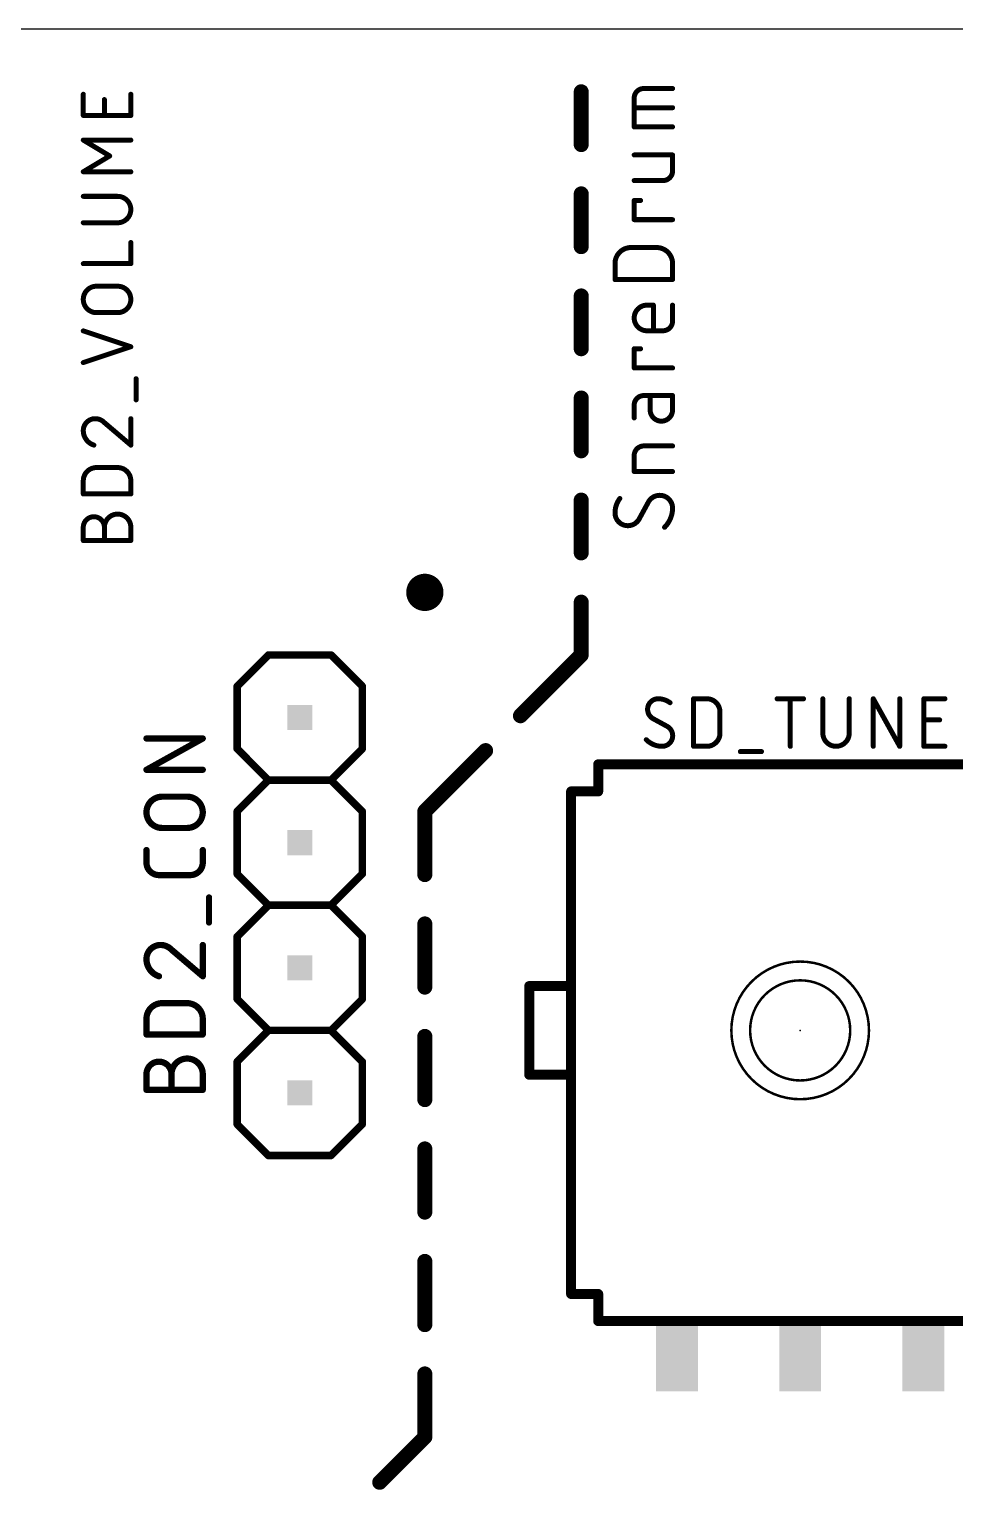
# Model space of a CAD drawing. Extents: x 0 to 81, y 0 to 102.
# Drawn here: x 41.5 to 60.29, y 69.42 to 99.06 of the extents above; entities that cross this region are included whole.
import ezdxf

# ---------------------------------------------------------------- set-up
doc = ezdxf.new("R2010")
doc.units = 0
for name, color, linetype in [('18', 110, 'CONTINUOUS'), ('20', 31, 'CONTINUOUS'), ('21', 253, 'CONTINUOUS'), ('23', 53, 'CONTINUOUS'), ('25', 253, 'CONTINUOUS'), ('51', 253, 'CONTINUOUS')]:
    doc.layers.add(name, color=color, linetype=linetype)

# ---------------------------------------------------------------- blocks, each defined once
blk = doc.blocks.new('RECT')
blk.add_solid([(-0.5, -0.5), (0.5, -0.5), (-0.5, 0.5), (0.5, 0.5)])
blk = doc.blocks.new('ROUNDV')
at = {"const_width": 0.5}
blk.add_lwpolyline([(0, -0.25, 1), (0, 0.25, 1), (0, -0.25)], format="xyb", dxfattribs=at)

msp = doc.modelspace()

# ---------------------------------------------------------------- linework, layer by layer
at = {"layer": '20'}
msp.add_line((81.28, 99.06), (0, 99.06), dxfattribs=at)
at = {"layer": '21'}
for points, const_width in [([(45.72, 85.725), (46.355, 86.36)], 0.1524), ([(46.355, 86.36), (47.625, 86.36)], 0.1524), ([(47.625, 86.36), (48.26, 85.725)], 0.1524), ([(45.72, 84.455), (45.72, 85.725)], 0.1524), ([(48.26, 85.725), (48.26, 84.455)], 0.1524), ([(45.72, 84.455), (46.355, 83.82)], 0.1524), ([(47.625, 83.82), (48.26, 84.455)], 0.1524), ([(53.05, 84.14), (61.25, 84.14)], 0.2032), ([(53.05, 84.14), (53.05, 83.59)], 0.2032), ([(45.72, 83.185), (46.355, 83.82)], 0.1524), ([(46.355, 83.82), (47.625, 83.82)], 0.1524), ([(47.625, 83.82), (48.26, 83.185)], 0.1524), ([(53.05, 83.59), (52.5, 83.59)], 0.2032), ([(52.5, 81.39), (52.5, 83.59)], 0.2032), ([(45.72, 81.915), (45.72, 83.185)], 0.1524), ([(48.26, 83.185), (48.26, 81.915)], 0.1524), ([(46.355, 81.28), (45.72, 81.915)], 0.1524), ([(48.26, 81.915), (47.625, 81.28)], 0.1524), ([(45.72, 80.645), (46.355, 81.28)], 0.1524), ([(46.355, 81.28), (47.625, 81.28)], 0.1524), ([(47.625, 81.28), (48.26, 80.645)], 0.1524), ([(45.72, 79.375), (45.72, 80.645)], 0.1524), ([(48.26, 80.645), (48.26, 79.375)], 0.1524), ([(46.355, 78.74), (45.72, 79.375)], 0.1524), ([(48.26, 79.375), (47.625, 78.74)], 0.1524), ([(45.72, 78.105), (46.355, 78.74)], 0.1524), ([(46.355, 78.74), (47.625, 78.74)], 0.1524), ([(47.625, 78.74), (48.26, 78.105)], 0.1524), ([(45.72, 76.835), (45.72, 78.105)], 0.1524), ([(48.26, 78.105), (48.26, 76.835)], 0.1524), ([(45.72, 76.835), (46.355, 76.2)], 0.1524), ([(47.625, 76.2), (48.26, 76.835)], 0.1524), ([(52.5, 73.39), (52.5, 76.59)], 0.2032), ([(46.355, 76.2), (47.625, 76.2)], 0.1524), ([(52.5, 73.39), (53.05, 73.39)], 0.2032), ([(53.05, 73.39), (53.05, 72.84)], 0.2032), ([(61.25, 72.84), (53.05, 72.84)], 0.2032)]:
    msp.add_lwpolyline(points, dxfattribs=dict(at, const_width=const_width))
for points, const_width in [([(46.355, 86.3981, 1), (46.355, 86.3219)], 0.0762), ([(46.3819, 86.3331, 1), (46.3281, 86.3869)], 0.0762), ([(47.6519, 86.3869, 1), (47.5981, 86.3331)], 0.0762), ([(47.625, 86.3219, 1), (47.625, 86.3981)], 0.0762), ([(45.7581, 85.725, 1), (45.6819, 85.725)], 0.0762), ([(45.6931, 85.7519, 1), (45.7469, 85.6981)], 0.0762), ([(48.2981, 85.725, 1), (48.2219, 85.725)], 0.0762), ([(48.2331, 85.6981, 1), (48.2869, 85.7519)], 0.0762), ([(45.6819, 84.455, 1), (45.7581, 84.455)], 0.0762), ([(45.7469, 84.4819, 1), (45.6931, 84.4281)], 0.0762), ([(48.2219, 84.455, 1), (48.2981, 84.455)], 0.0762), ([(48.2869, 84.4281, 1), (48.2331, 84.4819)], 0.0762), ([(53.05, 84.1908, 1), (53.05, 84.0892)], 0.1016), ([(53.1008, 84.14, 1), (52.9992, 84.14)], 0.1016), ([(46.355, 83.8581, 1), (46.355, 83.7819)], 0.0762), ([(46.3819, 83.7931, 1), (46.3281, 83.8469)], 0.0762), ([(47.6519, 83.8469, 1), (47.5981, 83.7931)], 0.0762), ([(47.625, 83.7819, 1), (47.625, 83.8581)], 0.0762), ([(46.3281, 83.7931, 1), (46.3819, 83.8469)], 0.0762), ([(47.5981, 83.8469, 1), (47.6519, 83.7931)], 0.0762), ([(52.5, 83.6408, 1), (52.5, 83.5392)], 0.1016), ([(52.5508, 83.59, 1), (52.4492, 83.59)], 0.1016), ([(52.9992, 83.59, 1), (53.1008, 83.59)], 0.1016), ([(53.05, 83.5392, 1), (53.05, 83.6408)], 0.1016), ([(45.7581, 83.185, 1), (45.6819, 83.185)], 0.0762), ([(45.6931, 83.2119, 1), (45.7469, 83.1581)], 0.0762), ([(48.2981, 83.185, 1), (48.2219, 83.185)], 0.0762), ([(48.2331, 83.1581, 1), (48.2869, 83.2119)], 0.0762), ([(45.6819, 81.915, 1), (45.7581, 81.915)], 0.0762), ([(45.7469, 81.9419, 1), (45.6931, 81.8881)], 0.0762), ([(48.2219, 81.915, 1), (48.2981, 81.915)], 0.0762), ([(48.2869, 81.8881, 1), (48.2331, 81.9419)], 0.0762), ([(46.355, 81.3181, 1), (46.355, 81.2419)], 0.0762), ([(46.3819, 81.2531, 1), (46.3281, 81.3069)], 0.0762), ([(46.3281, 81.2531, 1), (46.3819, 81.3069)], 0.0762), ([(47.6519, 81.3069, 1), (47.5981, 81.2531)], 0.0762), ([(47.5981, 81.3069, 1), (47.6519, 81.2531)], 0.0762), ([(47.625, 81.2419, 1), (47.625, 81.3181)], 0.0762), ([(52.4492, 81.39, 1), (52.5508, 81.39)], 0.1016), ([(45.7581, 80.645, 1), (45.6819, 80.645)], 0.0762), ([(45.6931, 80.6719, 1), (45.7469, 80.6181)], 0.0762), ([(48.2981, 80.645, 1), (48.2219, 80.645)], 0.0762), ([(48.2331, 80.6181, 1), (48.2869, 80.6719)], 0.0762), ([(57.15, 77.343, 1), (57.15, 80.137, 1), (57.15, 77.343)], 0.0508), ([(57.15, 77.724, 1), (57.15, 79.756, 1), (57.15, 77.724)], 0.0508), ([(45.7469, 79.4019, 1), (45.6931, 79.3481)], 0.0762), ([(48.2869, 79.3481, 1), (48.2331, 79.4019)], 0.0762), ([(45.6819, 79.375, 1), (45.7581, 79.375)], 0.0762), ([(48.2219, 79.375, 1), (48.2981, 79.375)], 0.0762), ([(46.355, 78.7781, 1), (46.355, 78.7019)], 0.0762), ([(46.3819, 78.7131, 1), (46.3281, 78.7669)], 0.0762), ([(46.3281, 78.7131, 1), (46.3819, 78.7669)], 0.0762), ([(47.6519, 78.7669, 1), (47.5981, 78.7131)], 0.0762), ([(47.5981, 78.7669, 1), (47.6519, 78.7131)], 0.0762), ([(47.625, 78.7019, 1), (47.625, 78.7781)], 0.0762), ([(45.7581, 78.105, 1), (45.6819, 78.105)], 0.0762), ([(45.6931, 78.1319, 1), (45.7469, 78.0781)], 0.0762), ([(48.2981, 78.105, 1), (48.2219, 78.105)], 0.0762), ([(48.2331, 78.0781, 1), (48.2869, 78.1319)], 0.0762), ([(45.6819, 76.835, 1), (45.7581, 76.835)], 0.0762), ([(45.7469, 76.8619, 1), (45.6931, 76.8081)], 0.0762), ([(48.2219, 76.835, 1), (48.2981, 76.835)], 0.0762), ([(48.2869, 76.8081, 1), (48.2331, 76.8619)], 0.0762), ([(52.5508, 76.59, 1), (52.4492, 76.59)], 0.1016), ([(46.355, 76.2381, 1), (46.355, 76.1619)], 0.0762), ([(46.3281, 76.1731, 1), (46.3819, 76.2269)], 0.0762), ([(47.5981, 76.2269, 1), (47.6519, 76.1731)], 0.0762), ([(47.625, 76.1619, 1), (47.625, 76.2381)], 0.0762), ([(52.5, 73.4408, 1), (52.5, 73.3392)], 0.1016), ([(52.4492, 73.39, 1), (52.5508, 73.39)], 0.1016), ([(53.1008, 73.39, 1), (52.9992, 73.39)], 0.1016), ([(53.05, 73.3392, 1), (53.05, 73.4408)], 0.1016), ([(53.05, 72.8908, 1), (53.05, 72.7892)], 0.1016), ([(52.9992, 72.84, 1), (53.1008, 72.84)], 0.1016)]:
    msp.add_lwpolyline(points, format="xyb", dxfattribs=dict(at, const_width=const_width))
at = {"layer": '23'}
for p in [(46.99, 81.28), (57.15, 78.74)]:
    msp.add_point(p, dxfattribs=at)
at = {"layer": '25'}
for points, const_width in [([(52.705, 97.79), (52.705, 96.7183)], 0.3048), ([(53.975, 97.8563), (54.5592, 97.8563)], 0.1016), ([(42.5958, 97.3102), (42.5958, 97.7392)], 0.1016), ([(43.0248, 97.3102), (43.0248, 97.632)], 0.1016), ([(43.561, 97.7392), (43.561, 97.3102)], 0.1016), ([(53.7803, 97.0774), (53.7803, 97.6616)], 0.1016), ([(43.561, 97.3102), (42.5958, 97.3102)], 0.1016), ([(54.5592, 97.4668), (53.7803, 97.4668)], 0.1016), ([(54.5592, 97.0774), (53.7803, 97.0774)], 0.1016), ([(43.132, 96.4881), (42.5958, 96.8099)], 0.1016), ([(42.5958, 96.8099), (43.561, 96.8099)], 0.1016), ([(42.5958, 96.1664), (43.132, 96.4881)], 0.1016), ([(54.5592, 96.5073), (53.7803, 96.5073)], 0.1016), ([(54.5592, 96.1827), (54.5592, 96.5073)], 0.1016), ([(43.561, 96.1664), (42.5958, 96.1664)], 0.1016), ([(52.705, 95.7183), (52.705, 94.6467)], 0.3048), ([(53.7803, 95.988), (54.3645, 95.988)], 0.1016), ([(43.2929, 95.6681), (42.5958, 95.6681)], 0.1016), ([(53.7803, 95.1945), (53.7803, 95.584)], 0.1016), ([(53.7803, 95.584), (53.9101, 95.584)], 0.1016), ([(42.5958, 95.1319), (43.2929, 95.1319)], 0.1016), ([(54.5592, 95.1945), (53.7803, 95.1945)], 0.1016), ([(43.561, 94.3019), (43.561, 94.7308)], 0.1016), ([(53.7154, 94.6291), (54.2346, 94.6291)], 0.1016), ([(42.5958, 94.3019), (43.561, 94.3019)], 0.1016), ([(53.3908, 93.98), (53.3908, 94.3045)], 0.1016), ([(54.5592, 94.3045), (54.5592, 93.98)], 0.1016), ([(54.5592, 93.98), (53.3908, 93.98)], 0.1016), ([(42.8639, 93.8439), (43.2929, 93.8439)], 0.1016), ([(52.705, 93.6467), (52.705, 92.575)], 0.3048), ([(54.0399, 93.4593), (54.1697, 93.4593)], 0.1016), ([(54.1697, 93.4593), (54.1697, 92.94)], 0.1016), ([(54.5592, 93.4593), (54.5592, 93.1347)], 0.1016), ([(43.2929, 93.3077), (42.8639, 93.3077)], 0.1016), ([(43.561, 92.6156), (42.5958, 92.9374)], 0.1016), ([(54.3645, 92.94), (54.0399, 92.94)], 0.1016), ([(42.5958, 92.2939), (43.561, 92.6156)], 0.1016), ([(53.7803, 92.1846), (53.7803, 92.5741)], 0.1016), ([(53.7803, 92.5741), (53.9101, 92.5741)], 0.1016), ([(54.5592, 92.1846), (53.7803, 92.1846)], 0.1016), ([(43.6682, 91.5371), (43.6682, 91.966)], 0.1016), ([(52.705, 91.575), (52.705, 90.5033)], 0.3048), ([(54.5592, 91.6246), (53.975, 91.6246)], 0.1016), ([(54.1048, 91.6246), (54.1048, 91.3325)], 0.1016), ([(54.5592, 91.3325), (54.5592, 91.6246)], 0.1016), ([(53.7803, 91.4299), (53.7803, 91.1702)], 0.1016), ([(43.0248, 91.0751), (43.561, 90.6193)], 0.1016), ([(43.561, 90.6193), (43.561, 91.1555)], 0.1016), ([(53.7803, 90.0825), (53.7803, 90.4071)], 0.1016), ([(53.975, 90.6018), (54.5592, 90.6018)], 0.1016), ([(42.8639, 90.1634), (43.2929, 90.1634)], 0.1016), ([(54.5592, 90.0825), (53.7803, 90.0825)], 0.1016), ([(42.5958, 89.6272), (42.5958, 89.8953)], 0.1016), ([(43.561, 89.8953), (43.561, 89.6272)], 0.1016), ([(43.561, 89.6272), (42.5958, 89.6272)], 0.1016), ([(52.705, 89.5033), (52.705, 88.4317)], 0.3048), ([(54.0724, 89.4701), (53.8776, 89.1131)], 0.1016), ([(42.5958, 88.6827), (42.5958, 88.9508)], 0.1016), ([(43.0248, 88.6827), (43.0248, 88.9508)], 0.1016), ([(43.561, 88.9508), (43.561, 88.6827)], 0.1016), ([(43.561, 88.6827), (42.5958, 88.6827)], 0.1016), ([(52.705, 87.4317), (52.705, 86.36)], 0.3048), ([(52.705, 86.36), (51.4711, 85.1261)], 0.3048), ([(54.9859, 84.5058), (54.9859, 85.471)], 0.1016), ([(54.9859, 85.471), (55.254, 85.471)], 0.1016), ([(56.6821, 85.471), (57.2184, 85.471)], 0.1016), ([(56.9502, 84.5058), (56.9502, 85.471)], 0.1016), ([(57.6102, 85.471), (57.6102, 84.7739)], 0.1016), ([(58.1465, 84.7739), (58.1465, 85.471)], 0.1016), ([(58.6344, 84.5058), (58.6344, 85.471)], 0.1016), ([(58.6344, 85.471), (59.1706, 84.5058)], 0.1016), ([(59.1706, 84.5058), (59.1706, 85.471)], 0.1016), ([(59.6606, 84.5058), (59.6606, 85.471)], 0.1016), ([(59.6606, 85.471), (60.0896, 85.471)], 0.1016), ([(54.4548, 84.908), (54.1599, 85.0688)], 0.1016), ([(55.5221, 85.2029), (55.5221, 84.7739)], 0.1016), ([(59.6606, 85.042), (59.9823, 85.042)], 0.1016), ([(43.8785, 84.0295), (45.0215, 84.6645)], 0.127), ([(45.0215, 84.6645), (43.8785, 84.6645)], 0.127), ([(50.7639, 84.4189), (49.53, 83.185)], 0.3048), ([(55.254, 84.5058), (54.9859, 84.5058)], 0.1016), ([(60.0896, 84.5058), (59.6606, 84.5058)], 0.1016), ([(55.9357, 84.3986), (56.3646, 84.3986)], 0.1016), ([(45.0215, 84.0295), (43.8785, 84.0295)], 0.127), ([(44.196, 83.4834), (44.704, 83.4834)], 0.127), ([(49.53, 83.185), (49.53, 81.9017)], 0.3048), ([(44.704, 82.8484), (44.196, 82.8484)], 0.127), ([(43.8785, 82.1462), (43.8785, 82.4002)], 0.127), ([(45.0215, 82.4002), (45.0215, 82.1462)], 0.127), ([(44.7675, 81.8922), (44.1325, 81.8922)], 0.127), ([(45.1485, 80.9308), (45.1485, 81.4387)], 0.127), ([(49.53, 80.9017), (49.53, 79.6183)], 0.3048), ([(44.3865, 80.3783), (45.0215, 79.8385)], 0.127), ([(45.0215, 79.8385), (45.0215, 80.4736)], 0.127), ([(44.196, 79.2925), (44.704, 79.2925)], 0.127), ([(43.8785, 78.6574), (43.8785, 78.975)], 0.127), ([(45.0215, 78.975), (45.0215, 78.6574)], 0.127), ([(45.0215, 78.6574), (43.8785, 78.6574)], 0.127), ([(49.53, 78.6183), (49.53, 77.335)], 0.3048), ([(43.8785, 77.5335), (43.8785, 77.851)], 0.127), ([(44.3865, 77.5335), (44.3865, 77.851)], 0.127), ([(45.0215, 77.851), (45.0215, 77.5335)], 0.127), ([(45.0215, 77.5335), (43.8785, 77.5335)], 0.127), ([(49.53, 76.335), (49.53, 75.0517)], 0.3048), ([(49.53, 74.0517), (49.53, 72.7683)], 0.3048), ([(49.53, 71.7683), (49.53, 70.485)], 0.3048), ([(49.53, 70.485), (48.6136, 69.5686)], 0.3048)]:
    msp.add_lwpolyline(points, dxfattribs=dict(at, const_width=const_width))
for points, const_width in [([(52.7812, 97.79, 1), (52.6288, 97.79)], 0.1524), ([(53.975, 97.8563, 0.4142), (53.7803, 97.6616)], 0.1016), ([(53.975, 97.8817, 1), (53.975, 97.8309)], 0.0508), ([(53.975, 97.8309, 1), (53.975, 97.8817)], 0.0508), ([(54.5592, 97.8309, 1), (54.5592, 97.8817)], 0.0508), ([(42.6212, 97.7392, 1), (42.5704, 97.7392)], 0.0508), ([(43.0502, 97.632, 1), (42.9994, 97.632)], 0.0508), ([(43.5864, 97.7392, 1), (43.5356, 97.7392)], 0.0508), ([(53.8057, 97.6616, 1), (53.7549, 97.6616)], 0.0508), ([(53.7549, 97.6616, 1), (53.8057, 97.6616)], 0.0508), ([(42.5958, 97.3356, 1), (42.5958, 97.2848)], 0.0508), ([(42.5704, 97.3102, 1), (42.6212, 97.3102)], 0.0508), ([(42.9994, 97.3102, 1), (43.0502, 97.3102)], 0.0508), ([(43.5356, 97.3102, 1), (43.5864, 97.3102)], 0.0508), ([(43.561, 97.2848, 1), (43.561, 97.3356)], 0.0508), ([(53.7803, 97.4922, 1), (53.7803, 97.4414)], 0.0508), ([(54.5592, 97.4414, 1), (54.5592, 97.4922)], 0.0508), ([(53.7803, 97.1028, 1), (53.7803, 97.052)], 0.0508), ([(53.7549, 97.0774, 1), (53.8057, 97.0774)], 0.0508), ([(54.5592, 97.052, 1), (54.5592, 97.1028)], 0.0508), ([(42.5958, 96.8353, 1), (42.5958, 96.7845)], 0.0508), ([(42.6089, 96.8316, 1), (42.5827, 96.7881)], 0.0508), ([(43.561, 96.7845, 1), (43.561, 96.8353)], 0.0508), ([(52.6288, 96.7183, 1), (52.7812, 96.7183)], 0.1524), ([(43.1451, 96.4663, 1), (43.119, 96.5099)], 0.0508), ([(43.119, 96.4663, 1), (43.1451, 96.5099)], 0.0508), ([(53.7803, 96.5327, 1), (53.7803, 96.4819)], 0.0508), ([(54.5846, 96.5073, 1), (54.5338, 96.5073)], 0.0508), ([(54.5592, 96.4819, 1), (54.5592, 96.5327)], 0.0508), ([(42.5958, 96.1918, 1), (42.5958, 96.141)], 0.0508), ([(42.5827, 96.1882, 1), (42.6089, 96.1446)], 0.0508), ([(43.561, 96.141, 1), (43.561, 96.1918)], 0.0508), ([(54.3645, 95.988, 0.4142), (54.5592, 96.1827)], 0.1016), ([(54.5846, 96.1827, 1), (54.5338, 96.1827)], 0.0508), ([(54.5338, 96.1827, 1), (54.5846, 96.1827)], 0.0508), ([(52.7812, 95.7183, 1), (52.6288, 95.7183)], 0.1524), ([(53.7803, 96.0134, 1), (53.7803, 95.9626)], 0.0508), ([(54.3645, 96.0134, 1), (54.3645, 95.9626)], 0.0508), ([(54.3645, 95.9626, 1), (54.3645, 96.0134)], 0.0508), ([(42.5958, 95.6935, 1), (42.5958, 95.6427)], 0.0508), ([(43.2929, 95.1319, 1), (43.2929, 95.6681)], 0.1016), ([(43.2929, 95.6935, 1), (43.2929, 95.6427)], 0.0508), ([(43.2929, 95.6427, 1), (43.2929, 95.6935)], 0.0508), ([(53.8057, 95.584, 1), (53.7549, 95.584)], 0.0508), ([(53.7803, 95.6094, 1), (53.7803, 95.5586)], 0.0508), ([(53.9101, 95.5586, 1), (53.9101, 95.6094)], 0.0508), ([(42.5958, 95.1573, 1), (42.5958, 95.1065)], 0.0508), ([(43.2929, 95.1573, 1), (43.2929, 95.1065)], 0.0508), ([(43.2929, 95.1065, 1), (43.2929, 95.1573)], 0.0508), ([(53.7803, 95.2199, 1), (53.7803, 95.1691)], 0.0508), ([(53.7549, 95.1945, 1), (53.8057, 95.1945)], 0.0508), ([(54.5592, 95.1691, 1), (54.5592, 95.2199)], 0.0508), ([(43.5864, 94.7308, 1), (43.5356, 94.7308)], 0.0508), ([(52.6288, 94.6467, 1), (52.7812, 94.6467)], 0.1524), ([(53.7154, 94.6291, 0.4142), (53.3908, 94.3045)], 0.1016), ([(53.7154, 94.6545, 1), (53.7154, 94.6037)], 0.0508), ([(53.7154, 94.6037, 1), (53.7154, 94.6545)], 0.0508), ([(54.5592, 94.3045, 0.4142), (54.2346, 94.6291)], 0.1016), ([(54.2346, 94.6545, 1), (54.2346, 94.6037)], 0.0508), ([(54.2346, 94.6037, 1), (54.2346, 94.6545)], 0.0508), ([(42.5958, 94.3273, 1), (42.5958, 94.2765)], 0.0508), ([(43.5356, 94.3019, 1), (43.5864, 94.3019)], 0.0508), ([(43.561, 94.2765, 1), (43.561, 94.3273)], 0.0508), ([(53.4162, 94.3045, 1), (53.3654, 94.3045)], 0.0508), ([(53.3654, 94.3045, 1), (53.4162, 94.3045)], 0.0508), ([(54.5846, 94.3045, 1), (54.5338, 94.3045)], 0.0508), ([(54.5338, 94.3045, 1), (54.5846, 94.3045)], 0.0508), ([(53.3908, 94.0054, 1), (53.3908, 93.9546)], 0.0508), ([(53.3654, 93.98, 1), (53.4162, 93.98)], 0.0508), ([(54.5338, 93.98, 1), (54.5846, 93.98)], 0.0508), ([(54.5592, 93.9546, 1), (54.5592, 94.0054)], 0.0508), ([(42.8639, 93.8439, 1), (42.8639, 93.3077)], 0.1016), ([(42.8639, 93.8693, 1), (42.8639, 93.8185)], 0.0508), ([(42.8639, 93.8185, 1), (42.8639, 93.8693)], 0.0508), ([(43.2929, 93.3077, 1), (43.2929, 93.8439)], 0.1016), ([(43.2929, 93.8693, 1), (43.2929, 93.8185)], 0.0508), ([(43.2929, 93.8185, 1), (43.2929, 93.8693)], 0.0508), ([(52.7812, 93.6467, 1), (52.6288, 93.6467)], 0.1524), ([(54.0399, 93.4593, 1), (54.0399, 92.94)], 0.1016), ([(54.0399, 93.4847, 1), (54.0399, 93.4339)], 0.0508), ([(54.0399, 93.4339, 1), (54.0399, 93.4847)], 0.0508), ([(54.1951, 93.4593, 1), (54.1443, 93.4593)], 0.0508), ([(54.1697, 93.4339, 1), (54.1697, 93.4847)], 0.0508), ([(54.5846, 93.4593, 1), (54.5338, 93.4593)], 0.0508), ([(42.8639, 93.3331, 1), (42.8639, 93.2823)], 0.0508), ([(42.8639, 93.2823, 1), (42.8639, 93.3331)], 0.0508), ([(43.2929, 93.3331, 1), (43.2929, 93.2823)], 0.0508), ([(43.2929, 93.2823, 1), (43.2929, 93.3331)], 0.0508), ([(54.3645, 92.94, 0.4142), (54.5592, 93.1347)], 0.1016), ([(54.5846, 93.1347, 1), (54.5338, 93.1347)], 0.0508), ([(54.5338, 93.1347, 1), (54.5846, 93.1347)], 0.0508), ([(42.6038, 92.9615, 1), (42.5878, 92.9133)], 0.0508), ([(54.0399, 92.9654, 1), (54.0399, 92.9146)], 0.0508), ([(54.0399, 92.9146, 1), (54.0399, 92.9654)], 0.0508), ([(54.1443, 92.94, 1), (54.1951, 92.94)], 0.0508), ([(54.3645, 92.9654, 1), (54.3645, 92.9146)], 0.0508), ([(54.3645, 92.9146, 1), (54.3645, 92.9654)], 0.0508), ([(43.569, 92.5916, 1), (43.553, 92.6397)], 0.0508), ([(43.553, 92.5916, 1), (43.569, 92.6397)], 0.0508), ([(52.6288, 92.575, 1), (52.7812, 92.575)], 0.1524), ([(53.8057, 92.5741, 1), (53.7549, 92.5741)], 0.0508), ([(53.7803, 92.5995, 1), (53.7803, 92.5487)], 0.0508), ([(53.9101, 92.5487, 1), (53.9101, 92.5995)], 0.0508), ([(42.5878, 92.318, 1), (42.6038, 92.2698)], 0.0508), ([(53.7803, 92.21, 1), (53.7803, 92.1592)], 0.0508), ([(53.7549, 92.1846, 1), (53.8057, 92.1846)], 0.0508), ([(54.5592, 92.1592, 1), (54.5592, 92.21)], 0.0508), ([(43.6936, 91.966, 1), (43.6428, 91.966)], 0.0508), ([(52.7812, 91.575, 1), (52.6288, 91.575)], 0.1524), ([(53.975, 91.6246, 0.4142), (53.7803, 91.4299)], 0.1016), ([(53.975, 91.65, 1), (53.975, 91.5992)], 0.0508), ([(53.975, 91.5992, 1), (53.975, 91.65)], 0.0508), ([(54.1302, 91.6246, 1), (54.0794, 91.6246)], 0.0508), ([(54.5846, 91.6246, 1), (54.5338, 91.6246)], 0.0508), ([(54.5592, 91.5992, 1), (54.5592, 91.65)], 0.0508), ([(43.6428, 91.5371, 1), (43.6936, 91.5371)], 0.0508), ([(53.8057, 91.4299, 1), (53.7549, 91.4299)], 0.0508), ([(53.7549, 91.4299, 1), (53.8057, 91.4299)], 0.0508), ([(54.1048, 91.3325, 1), (54.5592, 91.3325)], 0.1016), ([(54.1302, 91.3325, 1), (54.0794, 91.3325)], 0.0508), ([(54.0794, 91.3325, 1), (54.1302, 91.3325)], 0.0508), ([(54.5846, 91.3325, 1), (54.5338, 91.3325)], 0.0508), ([(54.5338, 91.3325, 1), (54.5846, 91.3325)], 0.0508), ([(42.8371, 91.1555, 0.4142), (42.5958, 90.9142)], 0.1016), ([(43.0248, 91.0751, 0.2053), (42.8371, 91.1555)], 0.1016), ([(42.8371, 91.1809, 1), (42.8371, 91.1301)], 0.0508), ([(42.8371, 91.1301, 1), (42.8371, 91.1809)], 0.0508), ([(43.0412, 91.0945, 1), (43.0083, 91.0558)], 0.0508), ([(43.0064, 91.0576, 1), (43.0432, 91.0926)], 0.0508), ([(43.5864, 91.1555, 1), (43.5356, 91.1555)], 0.0508), ([(53.7549, 91.1702, 1), (53.8057, 91.1702)], 0.0508), ([(42.5958, 90.9142, 0.3252), (42.8103, 90.6193)], 0.1016), ([(42.6212, 90.9142, 1), (42.5704, 90.9142)], 0.0508), ([(42.5704, 90.9142, 1), (42.6212, 90.9142)], 0.0508), ([(42.8025, 90.5952, 1), (42.8181, 90.6435)], 0.0508), ([(43.5356, 90.6193, 1), (43.5864, 90.6193)], 0.0508), ([(43.5445, 90.6, 1), (43.5775, 90.6387)], 0.0508), ([(52.6288, 90.5033, 1), (52.7812, 90.5033)], 0.1524), ([(53.975, 90.6018, 0.4142), (53.7803, 90.4071)], 0.1016), ([(53.8057, 90.4071, 1), (53.7549, 90.4071)], 0.0508), ([(53.7549, 90.4071, 1), (53.8057, 90.4071)], 0.0508), ([(53.975, 90.6272, 1), (53.975, 90.5764)], 0.0508), ([(53.975, 90.5764, 1), (53.975, 90.6272)], 0.0508), ([(54.5592, 90.5764, 1), (54.5592, 90.6272)], 0.0508), ([(42.8639, 90.1634, 0.4142), (42.5958, 89.8953)], 0.1016), ([(42.8639, 90.1888, 1), (42.8639, 90.138)], 0.0508), ([(42.8639, 90.138, 1), (42.8639, 90.1888)], 0.0508), ([(43.561, 89.8953, 0.4142), (43.2929, 90.1634)], 0.1016), ([(43.2929, 90.1888, 1), (43.2929, 90.138)], 0.0508), ([(43.2929, 90.138, 1), (43.2929, 90.1888)], 0.0508), ([(53.7803, 90.1079, 1), (53.7803, 90.0571)], 0.0508), ([(54.5592, 90.0571, 1), (54.5592, 90.1079)], 0.0508), ([(42.6212, 89.8953, 1), (42.5704, 89.8953)], 0.0508), ([(42.5704, 89.8953, 1), (42.6212, 89.8953)], 0.0508), ([(43.5864, 89.8953, 1), (43.5356, 89.8953)], 0.0508), ([(43.5356, 89.8953, 1), (43.5864, 89.8953)], 0.0508), ([(53.7549, 90.0825, 1), (53.8057, 90.0825)], 0.0508), ([(42.5958, 89.6526, 1), (42.5958, 89.6018)], 0.0508), ([(42.5704, 89.6272, 1), (42.6212, 89.6272)], 0.0508), ([(43.5356, 89.6272, 1), (43.5864, 89.6272)], 0.0508), ([(43.561, 89.6018, 1), (43.561, 89.6526)], 0.0508), ([(52.7812, 89.5033, 1), (52.6288, 89.5033)], 0.1524), ([(53.4882, 89.535, 0.1623), (53.3908, 89.2429)], 0.1016), ([(53.5085, 89.5198, 1), (53.4678, 89.5502)], 0.0508), ([(54.2996, 89.5999, 0.2656), (54.0724, 89.4701)], 0.1016), ([(54.5592, 89.3403, 0.4142), (54.2996, 89.5999)], 0.1016), ([(54.2996, 89.6253, 1), (54.2996, 89.5745)], 0.0508), ([(54.2996, 89.5745, 1), (54.2996, 89.6253)], 0.0508), ([(43.561, 88.9508, 1), (43.0248, 88.9508)], 0.1016), ([(53.3908, 89.2429, 0.4142), (53.6504, 88.9833)], 0.1016), ([(53.4162, 89.2429, 1), (53.3654, 89.2429)], 0.0508), ([(53.3654, 89.2429, 1), (53.4162, 89.2429)], 0.0508), ([(54.0505, 89.483, 1), (54.0943, 89.4572)], 0.0508), ([(54.0947, 89.4579, 1), (54.0501, 89.4823)], 0.0508), ([(54.3969, 88.9508, 0.2), (54.5592, 89.3403)], 0.1016), ([(54.5846, 89.3403, 1), (54.5338, 89.3403)], 0.0508), ([(54.5338, 89.3403, 1), (54.5846, 89.3403)], 0.0508), ([(43.0248, 88.9508, 1), (42.5958, 88.9508)], 0.1016), ([(42.6212, 88.9508, 1), (42.5704, 88.9508)], 0.0508), ([(42.5704, 88.9508, 1), (42.6212, 88.9508)], 0.0508), ([(43.0502, 88.9508, 1), (42.9994, 88.9508)], 0.0508), ([(42.9994, 88.9508, 1), (43.0502, 88.9508)], 0.0508), ([(42.9994, 88.9508, 1), (43.0502, 88.9508)], 0.0508), ([(43.5864, 88.9508, 1), (43.5356, 88.9508)], 0.0508), ([(43.5356, 88.9508, 1), (43.5864, 88.9508)], 0.0508), ([(53.6504, 88.9833, 0.2656), (53.8776, 89.1131)], 0.1016), ([(53.6504, 89.0087, 1), (53.6504, 88.9579)], 0.0508), ([(53.6504, 88.9579, 1), (53.6504, 89.0087)], 0.0508), ([(53.8553, 89.1252, 1), (53.8999, 89.1009)], 0.0508), ([(53.8995, 89.1002, 1), (53.8558, 89.126)], 0.0508), ([(54.379, 88.9688, 1), (54.4148, 88.9328)], 0.0508), ([(42.5958, 88.7081, 1), (42.5958, 88.6573)], 0.0508), ([(42.5704, 88.6827, 1), (42.6212, 88.6827)], 0.0508), ([(42.9994, 88.6827, 1), (43.0502, 88.6827)], 0.0508), ([(43.5356, 88.6827, 1), (43.5864, 88.6827)], 0.0508), ([(43.561, 88.6573, 1), (43.561, 88.7081)], 0.0508), ([(52.6288, 88.4317, 1), (52.7812, 88.4317)], 0.1524), ([(52.7812, 87.4317, 1), (52.6288, 87.4317)], 0.1524), ([(52.6288, 86.36, 1), (52.7812, 86.36)], 0.1524), ([(52.7589, 86.3061, 1), (52.6511, 86.4139)], 0.1524), ([(54.2671, 85.471, 0.4142), (54.0526, 85.2565)], 0.1016), ([(54.5084, 85.3906, 0.1623), (54.2671, 85.471)], 0.1016), ([(54.2671, 85.4964, 1), (54.2671, 85.4456)], 0.0508), ([(54.2671, 85.4456, 1), (54.2671, 85.4964)], 0.0508), ([(54.4932, 85.3702, 1), (54.5236, 85.4109)], 0.0508), ([(55.0113, 85.471, 1), (54.9605, 85.471)], 0.0508), ([(54.9859, 85.4964, 1), (54.9859, 85.4456)], 0.0508), ([(55.5221, 85.2029, 0.4142), (55.254, 85.471)], 0.1016), ([(55.254, 85.4964, 1), (55.254, 85.4456)], 0.0508), ([(55.254, 85.4456, 1), (55.254, 85.4964)], 0.0508), ([(56.6821, 85.4964, 1), (56.6821, 85.4456)], 0.0508), ([(56.9756, 85.471, 1), (56.9248, 85.471)], 0.0508), ([(57.2184, 85.4456, 1), (57.2184, 85.4964)], 0.0508), ([(57.6356, 85.471, 1), (57.5848, 85.471)], 0.0508), ([(58.1719, 85.471, 1), (58.1211, 85.471)], 0.0508), ([(58.6598, 85.471, 1), (58.609, 85.471)], 0.0508), ([(58.6566, 85.4833, 1), (58.6122, 85.4587)], 0.0508), ([(59.196, 85.471, 1), (59.1452, 85.471)], 0.0508), ([(59.686, 85.471, 1), (59.6352, 85.471)], 0.0508), ([(59.6606, 85.4964, 1), (59.6606, 85.4456)], 0.0508), ([(60.0896, 85.4456, 1), (60.0896, 85.4964)], 0.0508), ([(51.4172, 85.1799, 1), (51.5249, 85.0722)], 0.1524), ([(54.0526, 85.2565, 0.2656), (54.1599, 85.0688)], 0.1016), ([(54.078, 85.2565, 1), (54.0272, 85.2565)], 0.0508), ([(54.0272, 85.2565, 1), (54.078, 85.2565)], 0.0508), ([(54.172, 85.0911, 1), (54.1477, 85.0465)], 0.0508), ([(54.147, 85.0469, 1), (54.1727, 85.0907)], 0.0508), ([(55.5475, 85.2029, 1), (55.4967, 85.2029)], 0.0508), ([(55.4967, 85.2029, 1), (55.5475, 85.2029)], 0.0508), ([(59.6606, 85.0674, 1), (59.6606, 85.0166)], 0.0508), ([(59.9823, 85.0166, 1), (59.9823, 85.0674)], 0.0508), ([(54.562, 84.7203, 0.2656), (54.4548, 84.908)], 0.1016), ([(54.4677, 84.9298, 1), (54.4419, 84.8861)], 0.0508), ([(54.4426, 84.8857, 1), (54.4669, 84.9303)], 0.0508), ([(55.254, 84.5058, 0.4142), (55.5221, 84.7739)], 0.1016), ([(55.5475, 84.7739, 1), (55.4967, 84.7739)], 0.0508), ([(55.4967, 84.7739, 1), (55.5475, 84.7739)], 0.0508), ([(57.6102, 84.7739, 1), (58.1465, 84.7739)], 0.1016), ([(57.6356, 84.7739, 1), (57.5848, 84.7739)], 0.0508), ([(57.5848, 84.7739, 1), (57.6356, 84.7739)], 0.0508), ([(58.1719, 84.7739, 1), (58.1211, 84.7739)], 0.0508), ([(58.1211, 84.7739, 1), (58.1719, 84.7739)], 0.0508), ([(43.8785, 84.6963, 1), (43.8785, 84.6328)], 0.0635), ([(45.0369, 84.6368, 1), (45.0061, 84.6923)], 0.0635), ([(45.0215, 84.6328, 1), (45.0215, 84.6963)], 0.0635), ([(50.8178, 84.3651, 1), (50.7101, 84.4728)], 0.1524), ([(54.0258, 84.6399, 0.2), (54.3475, 84.5058)], 0.1016), ([(54.0438, 84.6577, 1), (54.0078, 84.622)], 0.0508), ([(54.3475, 84.5058, 0.4142), (54.562, 84.7203)], 0.1016), ([(54.3475, 84.5312, 1), (54.3475, 84.4804)], 0.0508), ([(54.3475, 84.4804, 1), (54.3475, 84.5312)], 0.0508), ([(54.5874, 84.7203, 1), (54.5366, 84.7203)], 0.0508), ([(54.5366, 84.7203, 1), (54.5874, 84.7203)], 0.0508), ([(54.9859, 84.5312, 1), (54.9859, 84.4804)], 0.0508), ([(54.9605, 84.5058, 1), (55.0113, 84.5058)], 0.0508), ([(55.254, 84.5312, 1), (55.254, 84.4804)], 0.0508), ([(55.254, 84.4804, 1), (55.254, 84.5312)], 0.0508), ([(56.9248, 84.5058, 1), (56.9756, 84.5058)], 0.0508), ([(58.609, 84.5058, 1), (58.6598, 84.5058)], 0.0508), ([(59.1452, 84.5058, 1), (59.196, 84.5058)], 0.0508), ([(59.1484, 84.4935, 1), (59.1928, 84.5181)], 0.0508), ([(59.6606, 84.5312, 1), (59.6606, 84.4804)], 0.0508), ([(59.6352, 84.5058, 1), (59.686, 84.5058)], 0.0508), ([(60.0896, 84.4804, 1), (60.0896, 84.5312)], 0.0508), ([(55.9357, 84.424, 1), (55.9357, 84.3732)], 0.0508), ([(56.3646, 84.3732, 1), (56.3646, 84.424)], 0.0508), ([(43.8785, 84.0613, 1), (43.8785, 83.9978)], 0.0635), ([(43.8631, 84.0573, 1), (43.8939, 84.0018)], 0.0635), ([(45.0215, 83.9978, 1), (45.0215, 84.0613)], 0.0635), ([(44.196, 83.4834, 1), (44.196, 82.8484)], 0.127), ([(44.196, 83.5152, 1), (44.196, 83.4517)], 0.0635), ([(44.196, 83.4517, 1), (44.196, 83.5152)], 0.0635), ([(44.704, 82.8484, 1), (44.704, 83.4834)], 0.127), ([(44.704, 83.5152, 1), (44.704, 83.4517)], 0.0635), ([(44.704, 83.4517, 1), (44.704, 83.5152)], 0.0635), ([(49.6062, 83.185, 1), (49.4538, 83.185)], 0.1524), ([(49.4761, 83.2389, 1), (49.5839, 83.1311)], 0.1524), ([(44.196, 82.8802, 1), (44.196, 82.8167)], 0.0635), ([(44.196, 82.8167, 1), (44.196, 82.8802)], 0.0635), ([(44.704, 82.8802, 1), (44.704, 82.8167)], 0.0635), ([(44.704, 82.8167, 1), (44.704, 82.8802)], 0.0635), ([(43.9103, 82.4002, 1), (43.8468, 82.4002)], 0.0635), ([(45.0533, 82.4002, 1), (44.9898, 82.4002)], 0.0635), ([(43.8785, 82.1462, 0.4142), (44.1325, 81.8922)], 0.127), ([(43.9103, 82.1462, 1), (43.8468, 82.1462)], 0.0635), ([(43.8468, 82.1462, 1), (43.9103, 82.1462)], 0.0635), ([(44.7675, 81.8922, 0.4142), (45.0215, 82.1462)], 0.127), ([(45.0533, 82.1462, 1), (44.9898, 82.1462)], 0.0635), ([(44.9898, 82.1462, 1), (45.0533, 82.1462)], 0.0635), ([(44.1325, 81.924, 1), (44.1325, 81.8605)], 0.0635), ([(44.1325, 81.8605, 1), (44.1325, 81.924)], 0.0635), ([(44.7675, 81.924, 1), (44.7675, 81.8605)], 0.0635), ([(44.7675, 81.8605, 1), (44.7675, 81.924)], 0.0635), ([(49.4538, 81.9017, 1), (49.6062, 81.9017)], 0.1524), ([(45.1803, 81.4387, 1), (45.1168, 81.4387)], 0.0635), ([(45.1168, 80.9308, 1), (45.1803, 80.9308)], 0.0635), ([(49.6062, 80.9017, 1), (49.4538, 80.9017)], 0.1524), ([(44.1643, 80.4736, 0.4142), (43.8785, 80.1878)], 0.127), ([(44.1642, 80.5053, 1), (44.1643, 80.4418)], 0.0635), ([(44.3865, 80.3783, 0.2053), (44.1643, 80.4736)], 0.127), ([(44.1643, 80.4418, 1), (44.1643, 80.5053)], 0.0635), ([(44.4071, 80.4025, 1), (44.3659, 80.3541)], 0.0635), ([(44.3635, 80.3564, 1), (44.4095, 80.4002)], 0.0635), ([(45.0533, 80.4736, 1), (44.9898, 80.4736)], 0.0635), ([(43.8785, 80.1878, 0.3252), (44.1325, 79.8385)], 0.127), ([(43.9103, 80.1878, 1), (43.8468, 80.1878)], 0.0635), ([(43.8468, 80.1878, 1), (43.9103, 80.1878)], 0.0635), ([(44.1227, 79.8083, 1), (44.1423, 79.8688)], 0.0635), ([(44.9898, 79.8385, 1), (45.0533, 79.8385)], 0.0635), ([(45.0009, 79.8144, 1), (45.0421, 79.8627)], 0.0635), ([(49.4538, 79.6183, 1), (49.6062, 79.6183)], 0.1524), ([(44.196, 79.2925, 0.4142), (43.8785, 78.975)], 0.127), ([(44.196, 79.3242, 1), (44.196, 79.2607)], 0.0635), ([(44.196, 79.2607, 1), (44.196, 79.3242)], 0.0635), ([(45.0215, 78.975, 0.4142), (44.704, 79.2925)], 0.127), ([(44.704, 79.3242, 1), (44.704, 79.2607)], 0.0635), ([(44.704, 79.2607, 1), (44.704, 79.3242)], 0.0635), ([(43.9103, 78.975, 1), (43.8468, 78.975)], 0.0635), ([(43.8468, 78.975, 1), (43.9103, 78.975)], 0.0635), ([(45.0533, 78.975, 1), (44.9898, 78.975)], 0.0635), ([(44.9898, 78.975, 1), (45.0533, 78.975)], 0.0635), ([(43.8785, 78.6892, 1), (43.8785, 78.6257)], 0.0635), ([(43.8468, 78.6574, 1), (43.9103, 78.6574)], 0.0635), ([(44.9898, 78.6574, 1), (45.0533, 78.6574)], 0.0635), ([(45.0215, 78.6257, 1), (45.0215, 78.6892)], 0.0635), ([(49.6062, 78.6183, 1), (49.4538, 78.6183)], 0.1524), ([(44.3865, 77.851, 1), (43.8785, 77.851)], 0.127), ([(45.0215, 77.851, 1), (44.3865, 77.851)], 0.127), ([(43.9103, 77.851, 1), (43.8468, 77.851)], 0.0635), ([(43.8468, 77.851, 1), (43.9103, 77.851)], 0.0635), ([(44.4183, 77.851, 1), (44.3548, 77.851)], 0.0635), ([(44.3548, 77.851, 1), (44.4183, 77.851)], 0.0635), ([(44.3548, 77.851, 1), (44.4183, 77.851)], 0.0635), ([(45.0533, 77.851, 1), (44.9898, 77.851)], 0.0635), ([(44.9898, 77.851, 1), (45.0533, 77.851)], 0.0635), ([(43.8785, 77.5653, 1), (43.8785, 77.5018)], 0.0635), ([(43.8468, 77.5335, 1), (43.9103, 77.5335)], 0.0635), ([(44.3548, 77.5335, 1), (44.4183, 77.5335)], 0.0635), ([(44.9898, 77.5335, 1), (45.0533, 77.5335)], 0.0635), ([(45.0215, 77.5018, 1), (45.0215, 77.5653)], 0.0635), ([(49.4538, 77.335, 1), (49.6062, 77.335)], 0.1524), ([(49.6062, 76.335, 1), (49.4538, 76.335)], 0.1524), ([(49.4538, 75.0517, 1), (49.6062, 75.0517)], 0.1524), ([(49.6062, 74.0517, 1), (49.4538, 74.0517)], 0.1524), ([(49.4538, 72.7683, 1), (49.6062, 72.7683)], 0.1524), ([(49.6062, 71.7683, 1), (49.4538, 71.7683)], 0.1524), ([(49.4538, 70.485, 1), (49.6062, 70.485)], 0.1524), ([(49.5839, 70.4311, 1), (49.4761, 70.5389)], 0.1524), ([(48.5597, 69.6224, 1), (48.6674, 69.5147)], 0.1524)]:
    msp.add_lwpolyline(points, format="xyb", dxfattribs=dict(at, const_width=const_width))
at = {"layer": '51', "const_width": 0.2032}
for points in [[(52.5, 73.39), (52.5, 83.59)], [(52.4, 79.64), (51.65, 79.64)], [(51.65, 79.64), (51.65, 77.84)], [(51.65, 77.84), (52.4, 77.84)]]:
    msp.add_lwpolyline(points, dxfattribs=at)
at = {"layer": '51', "const_width": 0.1016}
for points in [[(52.5508, 83.59, 1), (52.4492, 83.59)], [(51.65, 79.6908, 1), (51.65, 79.5892)], [(51.7008, 79.64, 1), (51.5992, 79.64)], [(52.4, 79.5892, 1), (52.4, 79.6908)], [(51.65, 77.8908, 1), (51.65, 77.7892)], [(51.5992, 77.84, 1), (51.7008, 77.84)], [(52.4, 77.7892, 1), (52.4, 77.8908)], [(52.4492, 73.39, 1), (52.5508, 73.39)]]:
    msp.add_lwpolyline(points, format="xyb", dxfattribs=at)

# ---------------------------------------------------------------- block references
at = {"layer": '18', "xscale": 0.7564, "yscale": 0.7564}
msp.add_blockref('ROUNDV', (49.53, 87.63), dxfattribs=at)
msp.add_blockref('ROUNDV', (49.53, 87.63), dxfattribs=at)
at = {"layer": '51', "xscale": 0.508, "yscale": 0.508, "rotation": 90}
for p in [(46.99, 85.09), (46.99, 82.55), (46.99, 80.01), (46.99, 77.47)]:
    msp.add_blockref('RECT', p, dxfattribs=at)
at = {"layer": '51', "xscale": 0.85, "yscale": 1.325}
for p in [(54.65, 72.0775), (57.15, 72.0775), (59.65, 72.0775)]:
    msp.add_blockref('RECT', p, dxfattribs=at)

doc.saveas('drawing.dxf')
